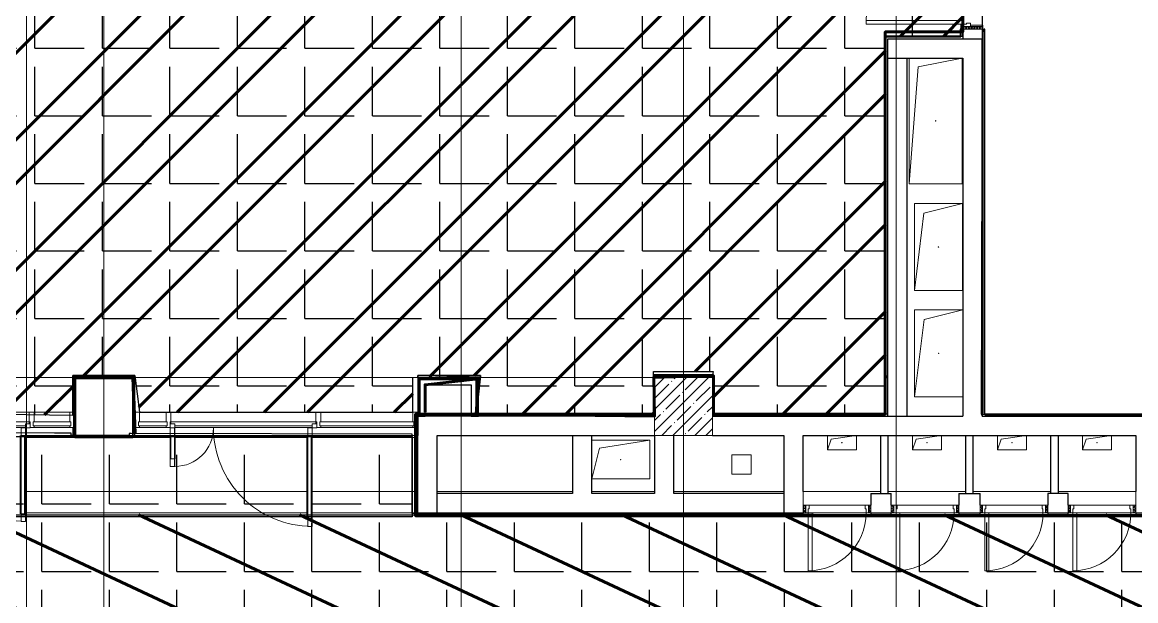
# Model space of a CAD drawing. Header units: millimetres. Extents: x -164500 to 426394, y -23753 to 102118.
# Drawn here: x 47682 to 59205, y 9855 to 15838 of the extents above; entities that cross this region are included whole.
import ezdxf

# ---------------------------------------------------------------- set-up
doc = ezdxf.new("R2010")
doc.units = ezdxf.units.MM
for name, color, linetype, lineweight in [('0) шлифовка', 5, 'Continuous', 60), ('196 1-3 этаж гидро изол', 6, 'Continuous', 60), ('384 ПК-3', 30, 'Continuous', 120), ('A-DETL-GENF', 7, 'Continuous', 9), ('A-DOOR-2', 7, 'Continuous', 5), ('A-DOOR-FRAM-2', 7, 'Continuous', 5), ('A-FLOR', 7, 'Continuous', 9), ('A-GENM', 7, 'Continuous', 9), ('A-GLAZ-CURT-2', 7, 'Continuous', 20), ('A-GLAZ-CWMG', 7, 'Continuous', 9), ('A-GLAZ-CWMG-1', 7, 'Continuous', 20), ('S-COLS-1', 7, 'Continuous', 5), ('Оси', 7, 'Continuous', 9)]:
    doc.layers.add(name, color=color, linetype=linetype, lineweight=lineweight)
doc.layers.add('1.1) плитка  КР1', color=40, linetype='Continuous')
doc.layers.add('A-DOOR-1', color=7, linetype='Continuous', lineweight=5, true_color=0xc0c0c0)
doc.layers.add('A-DOOR-FRAM-1', color=7, linetype='Continuous', lineweight=5, true_color=0xc0c0c0)
pattern_1 = [(135, (1951.41, 164.685), (-14.14214, -14.14214), []), (225, (1951.41, 164.685), (14.14214, -14.14214), [])]
pattern_2 = [(45, (-171.384, 164.685), (-14.1421, 14.1421), []), (135, (-171.384, 164.685), (-14.1421, -14.1421), [])]
pattern_3 = [(0, (38804.7, 11553.94), (0, 698.5), [508, -190.5]), (90, (38804.7, 11553.94), (-698.5, 4e-14), [508, -190.5])]

# ---------------------------------------------------------------- blocks, each defined once
blk = doc.blocks.new('BSC_Колонна _Прямоугольная - 600х600-23205375-Объем проектирования 1 этажа')
at = {"layer": 'S-COLS-1'}
h = blk.add_hatch(dxfattribs=at)
h.set_pattern_fill('FP_54', color=256, style=0, pattern_type=2)
h.set_pattern_definition([(45, (-54460, -12000), (-114.04925, 114.04925), []), (45, (-54345.95, -12000), (-114.04925, 114.04925), [201.613, -40.323, 6.706, -33.617])])
h.paths.add_polyline_path([(-100, -300), (300, -300), (298, 300), (-300, 300), (-300, -300), (-112, -300)])
for p, q in [((300, 300), (-300, 300)), ((-300, 300), (-300, -300)), ((300, -300), (300, 300)), ((-300, -300), (300, -300))]:
    blk.add_line(p, q, dxfattribs=at)
blk = doc.blocks.new('110_Дверь_СКБ_1Ст_Внутренняя1 - Д-12 1100x2100h_дверь в горячий цех-32113407-Объем проектирования 1 этажа')
at = {"layer": 'A-DOOR-2'}
h = blk.add_hatch(dxfattribs=at)
h.set_pattern_fill('FP_75', color=256, style=0, pattern_type=2)
h.set_pattern_definition([(135, (1751.41, 164.685), (-14.14214, -14.14214), []), (225, (1751.41, 164.685), (14.14214, -14.14214), [])])
h.paths.add_polyline_path([(537.5, 100), (537.5, -100), (562.5, -100), (562.5, 100)])
at = {"layer": 'A-DOOR-FRAM-2'}
h = blk.add_hatch(dxfattribs=at)
h.set_pattern_fill('FP_76', color=256, style=0, pattern_type=2)
h.set_pattern_definition([(45, (-371.384, 164.685), (-14.1421, 14.1421), []), (135, (-371.384, 164.685), (-14.1421, -14.1421), [])])
h.paths.add_polyline_path([(-537.5, 7), (-537.5, -100), (-512.5, -99.9), (-512.5, 100), (-537.5, 100)])
at = {"layer": 'A-DOOR-1'}
for p, q in [((-487.5, 1100), (-487.5, 100)), ((-447.5, 1100), (-487.5, 1100)), ((-447.5, 100), (-447.5, 1100)), ((-487.5, 100), (-447.5, 100))]:
    blk.add_line(p, q, dxfattribs=at)
blk.add_arc((-487.5, 100), 1000, 360, 90, dxfattribs=at)
at = {"layer": 'A-DOOR-FRAM-1'}
for p, q in [((-497.5, 108), (-567.5, 108)), ((-567.5, 108), (-567.5, 100)), ((-567.5, 100), (-497.5, 100)), ((-512.5, 100), (-537.5, 100)), ((-537.5, 100), (-537.5, -100)), ((-487.5, 100), (-512.5, 100)), ((-512.5, 100), (-512.5, 20)), ((-512.5, -100), (-512.5, 100)), ((-497.5, 100), (-512.5, 100)), ((-512.5, 100), (-512.5, 99)), ((-512.5, 99), (-497.5, 99)), ((-512.5, 20), (-477.5, 20)), ((-497.5, 20), (-512.5, 20)), ((-512.5, 20), (-512.5, -100)), ((-497.5, 100), (-497.5, 108)), ((-497.5, 99), (-497.5, 100)), ((-497.5, -100), (-497.5, 20)), ((-487.5, 60), (-487.5, 100)), ((-477.5, 60), (-487.5, 60)), ((-477.5, 20), (-477.5, 60)), ((512.5, 60), (502.5, 60)), ((502.5, 60), (502.5, 20)), ((502.5, 20), (537.5, 20)), ((512.5, 100), (512.5, 60)), ((537.5, 100), (512.5, 100)), ((592.5, 108), (522.5, 108)), ((522.5, 108), (522.5, 100)), ((537.5, 100), (522.5, 100)), ((522.5, 100), (522.5, 99)), ((522.5, 100), (592.5, 100)), ((522.5, 99), (537.5, 99)), ((537.5, 20), (522.5, 20)), ((522.5, 20), (522.5, -100)), ((537.5, 20), (537.5, 100)), ((562.5, 100), (537.5, 100)), ((537.5, 100), (537.5, -100)), ((537.5, 99), (537.5, 100)), ((537.5, -100), (537.5, 20)), ((562.5, -100), (562.5, 100)), ((592.5, 100), (592.5, 108)), ((-497.5, -100), (-567.5, -100)), ((-567.5, -100), (-567.5, -108)), ((-567.5, -108), (-497.5, -108)), ((-537.5, -100), (-512.5, -100)), ((-512.5, -100), (-497.5, -100)), ((-497.5, -108), (-497.5, -100)), ((522.5, -100), (537.5, -100)), ((592.5, -100), (522.5, -100)), ((522.5, -100), (522.5, -108)), ((522.5, -108), (592.5, -108)), ((537.5, -100), (562.5, -100)), ((592.5, -108), (592.5, -100))]:
    blk.add_line(p, q, dxfattribs=at)
blk = doc.blocks.new('110_Дверь_СКБ_1Ст - д-18 700x2100h_Технический шкаф ЭОМ и СС-23257539-Объем проектирования 1 этажа')
at = {"layer": 'A-DOOR-2'}
h = blk.add_hatch(dxfattribs=at)
h.set_pattern_fill('FP_121', color=256, style=0, pattern_type=2)
h.set_pattern_definition(pattern_1)
h.paths.add_polyline_path([(337.5, 100), (337.5, 20), (362.5, 20), (362.5, 100)])
at = {"layer": 'A-DOOR-FRAM-2'}
h = blk.add_hatch(dxfattribs=at)
h.set_pattern_fill('FP_122', color=256, style=0, pattern_type=2)
h.set_pattern_definition(pattern_2)
h.paths.add_polyline_path([(-337.5, 100), (-337.5, 20), (-312.5, 20), (-312.5, 100)])
at = {"layer": 'A-DOOR-1'}
for p, q in [((312.5, 700), (272.5, 700)), ((272.5, 700), (272.5, 100)), ((312.5, 100), (312.5, 700)), ((272.5, 100), (312.5, 100))]:
    blk.add_line(p, q, dxfattribs=at)
blk.add_arc((312.5, 100), 600, 90, 180, dxfattribs=at)
at = {"layer": 'A-DOOR-FRAM-1'}
for p, q in [((-312.5, 100), (-337.5, 100)), ((-337.5, 100), (-337.5, 20)), ((-337.5, 20), (-312.5, 20)), ((-287.5, 100), (-312.5, 100)), ((-312.5, 100), (-312.5, 20)), ((-312.5, 20), (-312.5, 100)), ((-312.5, 20), (-277.5, 20)), ((-287.5, 60), (-287.5, 100)), ((-287.5, 100), (272.5, 100)), ((-277.5, 60), (-287.5, 60)), ((-277.5, 20), (-277.5, 60)), ((302.5, 20), (-277.5, 20)), ((312.5, 60), (302.5, 60)), ((302.5, 60), (302.5, 20)), ((302.5, 20), (337.5, 20)), ((312.5, 100), (312.5, 60)), ((337.5, 100), (312.5, 100)), ((337.5, 20), (337.5, 100)), ((362.5, 100), (337.5, 100)), ((337.5, 100), (337.5, 20)), ((337.5, 20), (362.5, 20)), ((362.5, 20), (362.5, 100))]:
    blk.add_line(p, q, dxfattribs=at)
blk = doc.blocks.new('110_Дверь_СКБ_1Ст - д-18 700x2100h_Технический шкаф ЭОМ и СС-V103-Объем проектирования 1 этажа')
at = {"layer": 'A-DOOR-2'}
h = blk.add_hatch(dxfattribs=at)
h.set_pattern_fill('FP_121', color=256, style=0, pattern_type=2)
h.set_pattern_definition(pattern_1)
h.paths.add_polyline_path([(337.5, 100), (337.5, 20), (362.5, 20), (362.5, 100)])
at = {"layer": 'A-DOOR-FRAM-2'}
h = blk.add_hatch(dxfattribs=at)
h.set_pattern_fill('FP_122', color=256, style=0, pattern_type=2)
h.set_pattern_definition(pattern_2)
h.paths.add_polyline_path([(-337.5, 100), (-337.5, 20), (-312.5, 20), (-312.5, 100)])
at = {"layer": 'A-DOOR-1'}
for p, q in [((312.5, 700), (272.5, 700)), ((272.5, 700), (272.5, 100)), ((312.5, 100), (312.5, 700)), ((272.5, 100), (312.5, 100))]:
    blk.add_line(p, q, dxfattribs=at)
blk.add_arc((312.5, 100), 600, 90, 180, dxfattribs=at)
at = {"layer": 'A-DOOR-FRAM-1'}
for p, q in [((-312.5, 100), (-337.5, 100)), ((-337.5, 100), (-337.5, 20)), ((-337.5, 20), (-312.5, 20)), ((-287.5, 100), (-312.5, 100)), ((-312.5, 100), (-312.5, 20)), ((-312.5, 20), (-312.5, 100)), ((-312.5, 20), (-277.5, 20)), ((-287.5, 60), (-287.5, 100)), ((-287.5, 100), (272.5, 100)), ((-277.5, 60), (-287.5, 60)), ((-277.5, 20), (-277.5, 60)), ((302.5, 20), (-277.5, 20)), ((312.5, 60), (302.5, 60)), ((302.5, 60), (302.5, 20)), ((302.5, 20), (337.5, 20)), ((312.5, 100), (312.5, 60)), ((337.5, 100), (312.5, 100)), ((337.5, 20), (337.5, 100)), ((362.5, 100), (337.5, 100)), ((337.5, 100), (337.5, 20)), ((337.5, 20), (362.5, 20)), ((362.5, 20), (362.5, 100))]:
    blk.add_line(p, q, dxfattribs=at)
blk = doc.blocks.new('GM_Отверстие прямоугольное _в плите_ - Отверстие-21620300-Объем проектирования 1 этажа')
at = {"layer": 'A-GENM'}
for p, q in [((-150, -75), (-150, 75)), ((-150, 75), (-150, -75)), ((-150, -75), (-112.5, 37.5)), ((-112.5, 37.5), (150, 75)), ((150, 75), (150, -75)), ((150, -75), (150, 75)), ((150, -75), (-150, -75)), ((-150, -75), (150, -75))]:
    blk.add_line(p, q, dxfattribs=at)
for start, end in [(360, 180), (180, 360)]:
    blk.add_arc((0, 0), 2.5, start, end, dxfattribs=at)
blk = doc.blocks.new('GM_Отверстие прямоугольное _в плите_ - Отверстие-V157-Объем проектирования 1 этажа')
at = {"layer": 'A-GENM'}
for p, q in [((-300, 200), (300, 200)), ((300, 200), (-300, 200)), ((-300, -200), (-220, 120)), ((-220, 120), (300, 200)), ((300, 200), (300, -200)), ((300, -200), (300, 200)), ((300, -200), (-300, -200)), ((-300, -200), (300, -200))]:
    blk.add_line(p, q, dxfattribs=at)
for start, end in [(360, 180), (180, 360)]:
    blk.add_arc((0, 0), 2.5, start, end, dxfattribs=at)
blk = doc.blocks.new('GM_Отверстие прямоугольное _в плите_ - Отверстие-V158-Объем проектирования 1 этажа')
at = {"layer": 'A-GENM'}
for p, q in [((-250, -450), (-250, 450)), ((-250, 450), (250, 450)), ((250, 450), (-250, 450)), ((-250, 450), (-250, -450)), ((-250, -450), (-150, 350)), ((-150, 350), (250, 450)), ((250, -450), (-250, -450)), ((-250, -450), (250, -450))]:
    blk.add_line(p, q, dxfattribs=at)
for start, end in [(360, 180), (180, 360)]:
    blk.add_arc((0, 0), 2.5, start, end, dxfattribs=at)
blk = doc.blocks.new('GM_Отверстие прямоугольное _в плите_ - Отверстие-V159-Объем проектирования 1 этажа')
at = {"layer": 'A-GENM'}
for p, q in [((-250, -450), (-250, 450)), ((-250, 450), (250, 450)), ((250, 450), (-250, 450)), ((-250, 450), (-250, -450)), ((-250, -450), (-150, 350)), ((-150, 350), (250, 450)), ((250, 450), (250, -450)), ((250, -450), (250, 450)), ((250, -450), (-250, -450)), ((-250, -450), (250, -450))]:
    blk.add_line(p, q, dxfattribs=at)
for start, end in [(360, 180), (180, 360)]:
    blk.add_arc((0, 0), 2.5, start, end, dxfattribs=at)
blk = doc.blocks.new('GM_Отверстие прямоугольное _в плите_ - Отверстие-21959792-Объем проектирования 1 этажа')
at = {"layer": 'A-GENM'}
for p, q in [((-275, -650), (-275, 650)), ((-275, 650), (-275, -650)), ((-183, 558), (275, 650)), ((275, 650), (275, -650)), ((275, -650), (275, 650)), ((-275, -650), (-183, 558)), ((275, -650), (-275, -650)), ((-275, -650), (275, -650))]:
    blk.add_line(p, q, dxfattribs=at)
for start, end in [(360, 180), (180, 360)]:
    blk.add_arc((0, 0), 2.5, start, end, dxfattribs=at)
blk = doc.blocks.new('Прямоугольный импост - Импост структурный с накладкой - 160мм Темный-32467808-Объем проектирования 1 этажа')
at = {"layer": 'A-GLAZ-CWMG-1'}
for p, q in [((-50, 40), (-50, 140)), ((-50, 140), (0, 140)), ((0, 140), (0, 40)), ((-40, 40), (-50, 40)), ((-50, -17), (-50, 0)), ((-50, 0), (-40, 0)), ((-40, 0), (-40, 40)), ((-10, 40), (-10, 0)), ((0, 40), (-10, 40)), ((-10, 0), (0, 0)), ((0, 0), (0, -17)), ((0, -17), (-50, -17))]:
    blk.add_line(p, q, dxfattribs=at)
blk = doc.blocks.new('Системная панель - Стекло - 40мм-32784007-Объем проектирования 1 этажа')
at = {"layer": 'A-GLAZ-CURT-2'}
for p, q in [((147.5, 0), (-147.5, 0)), ((-147.5, 0), (-147.5, -40)), ((147.5, -40), (147.5, 0)), ((-147.5, -40), (147.5, -40))]:
    blk.add_line(p, q, dxfattribs=at)
blk = doc.blocks.new('Дверь_Витражная_остекление_ - В-19-32784442-Объем проектирования 1 этажа')
at = {"layer": 'A-DETL-GENF'}
for p, q in [((-710, 1040), (-665, 1040)), ((-710, 1040), (-710, 20)), ((-665, 1040), (-710, 1040)), ((-710, 1040), (-710, 20)), ((-665, 1040), (-665, 20)), ((-665, 20), (-665, 1040)), ((-710, 960), (-665, 960)), ((-700, 960), (-700, 100)), ((-656, 960), (-656, 100)), ((760, 420), (715, 420)), ((715, 420), (715, 20)), ((760, 420), (715, 420)), ((715, 420), (715, 20)), ((760, 420), (760, 20)), ((760, 20), (760, 420)), ((706, 340), (706, 100)), ((760, 340), (715, 340)), ((750, 340), (750, 100)), ((-710, 100), (-665, 100)), ((-665, 20), (-710, 20)), ((-710, 20), (-665, 20)), ((760, 100), (715, 100))]:
    blk.add_line(p, q, dxfattribs=at)
at = {"layer": 'A-DOOR-1'}
for p, q in [((-710, 1040), (-710, 20)), ((710, 420), (710, 20)), ((-710, 20), (-760, 20)), ((-760, 20), (-760, -20)), ((-710, -20), (-710, 20)), ((760, 20), (710, 20)), ((710, 20), (710, -20)), ((760, -20), (760, 20)), ((-760, -20), (-710, -20)), ((710, -20), (760, -20))]:
    blk.add_line(p, q, dxfattribs=at)
for centre, radius, start, end in [((-710, 20), 1020, 360, 90), ((710, 20), 400, 90, 180)]:
    blk.add_arc(centre, radius, start, end, dxfattribs=at)
blk = doc.blocks.new('Прямоугольный импост - Импост структурный с накладкой - 160мм Темный-32784438-Объем проектирования 1 этажа')
at = {"layer": 'A-GLAZ-CWMG'}
for p, q in [((49156, 11940), (50656, 11940)), ((49156, 11820), (49156, 11840)), ((49156, 11840), (50656, 11840)), ((49196, 11800), (50616, 11800)), ((49196, 11783), (50616, 11783)), ((50656, 11840), (50656, 11820))]:
    blk.add_line(p, q, dxfattribs=at)
blk = doc.blocks.new('Системная панель - Стекло - 40мм-32784544-Объем проектирования 1 этажа')
at = {"layer": 'A-GLAZ-CURT-2'}
for p, q in [((486, 0), (-486, 0)), ((-486, 0), (-486, -40)), ((486, -40), (486, 0)), ((-486, -40), (486, -40))]:
    blk.add_line(p, q, dxfattribs=at)
blk = doc.blocks.new('Прямоугольный импост - Импост структурный с накладкой - 160мм Темный-32784005-Объем проектирования 1 этажа')
at = {"layer": 'A-GLAZ-CWMG'}
for p, q in [((48831, 11940), (49106, 11940)), ((48831, 11783), (49106, 11783))]:
    blk.add_line(p, q, dxfattribs=at)
blk = doc.blocks.new('Прямоугольный импост - Импост структурный с накладкой - 160мм Темный-V272-Объем проектирования 1 этажа')
at = {"layer": 'A-GLAZ-CWMG-1'}
for p, q in [((-25, 40), (-25, 140)), ((-25, 140), (25, 140)), ((25, 140), (25, 40)), ((-15, 40), (-25, 40)), ((-25, -17), (-25, 0)), ((-25, 0), (-15, 0)), ((-15, 0), (-15, 40)), ((15, 40), (15, 20)), ((25, 40), (15, 40)), ((15, -17), (-25, -17))]:
    blk.add_line(p, q, dxfattribs=at)
blk = doc.blocks.new('Прямоугольный импост - Импост структурный с накладкой - 160мм Темный-V273-Объем проектирования 1 этажа')
at = {"layer": 'A-GLAZ-CWMG-1'}
for p, q in [((-25, 40), (-25, 140)), ((-25, 140), (25, 140)), ((25, 140), (25, 40)), ((-15, 40), (-25, 40)), ((-15, 20), (-15, 40)), ((15, 40), (15, 0)), ((25, 40), (15, 40)), ((15, 0), (25, 0)), ((25, 0), (25, -17)), ((25, -17), (-15, -17))]:
    blk.add_line(p, q, dxfattribs=at)
blk = doc.blocks.new('Прямоугольный импост - Импост структурный с накладкой - 160мм Темный-32784440-Объем проектирования 1 этажа')
at = {"layer": 'A-GLAZ-CWMG'}
for p, q in [((50706, 11940), (51659, 11940)), ((50706, 11783), (51659, 11783))]:
    blk.add_line(p, q, dxfattribs=at)
blk = doc.blocks.new('Прямоугольный импост - Импост структурный с накладкой - 160мм Темный-V274-Объем проектирования 1 этажа')
at = {"layer": 'A-GLAZ-CWMG-1'}
for p, q in [((0, 140), (-50, 140)), ((-50, 140), (-50, 40)), ((0, 40), (0, 140)), ((-50, 40), (-40, 40)), ((-40, 0), (-50, 0)), ((-50, 0), (-50, -17)), ((-40, 40), (-40, 0)), ((-10, 0), (-10, 40)), ((-10, 40), (0, 40)), ((0, 0), (-10, 0)), ((0, -17), (0, 0)), ((-50, -17), (0, -17))]:
    blk.add_line(p, q, dxfattribs=at)
blk = doc.blocks.new('Дверь_Витражная_остекление_ - В-9-32786634-Объем проектирования 1 этажа')
at = {"layer": 'A-DETL-GENF'}
for p, q in [((-684.5, 989), (-639.5, 989)), ((-684.5, 989), (-684.5, 20)), ((-639.5, 989), (-684.5, 989)), ((-684.5, 989), (-684.5, 20)), ((-639.5, 989), (-639.5, 20)), ((-639.5, 20), (-639.5, 989)), ((-684.5, 909), (-639.5, 909)), ((-674.5, 909), (-674.5, 100)), ((-630.5, 909), (-630.5, 100)), ((734.5, 420), (689.5, 420)), ((689.5, 420), (689.5, 20)), ((734.5, 420), (689.5, 420)), ((689.5, 420), (689.5, 20)), ((734.5, 420), (734.5, 20)), ((734.5, 20), (734.5, 420)), ((680.5, 340), (680.5, 100)), ((734.5, 340), (689.5, 340)), ((724.5, 340), (724.5, 100)), ((-684.5, 100), (-639.5, 100)), ((-639.5, 20), (-684.5, 20)), ((-684.5, 20), (-639.5, 20)), ((734.5, 100), (689.5, 100))]:
    blk.add_line(p, q, dxfattribs=at)
at = {"layer": 'A-DOOR-1'}
for p, q in [((-684.5, 989), (-684.5, 20)), ((684.5, 420), (684.5, 20)), ((-684.5, 20), (-734.5, 20)), ((-734.5, 20), (-734.5, -20)), ((-684.5, -20), (-684.5, 20)), ((734.5, 20), (684.5, 20)), ((684.5, 20), (684.5, -20)), ((734.5, -20), (734.5, 20)), ((-734.5, -20), (-684.5, -20)), ((684.5, -20), (734.5, -20))]:
    blk.add_line(p, q, dxfattribs=at)
for centre, radius, start, end in [((-684.5, 20), 969, 360, 90), ((684.5, 20), 400, 90, 180)]:
    blk.add_arc(centre, radius, start, end, dxfattribs=at)
blk = doc.blocks.new('Прямоугольный импост - Импост структурный с накладкой - 160мм Темный-32786259-Объем проектирования 1 этажа')
at = {"layer": 'A-GLAZ-CWMG'}
for p, q in [((46240, 11940), (47689, 11940)), ((46240, 11820), (46240, 11840)), ((46240, 11840), (47689, 11840)), ((46280, 11800), (47649, 11800)), ((46280, 11783), (47649, 11783)), ((47689, 11840), (47689, 11820))]:
    blk.add_line(p, q, dxfattribs=at)
blk = doc.blocks.new('Системная панель - Стекло - 40мм-32786365-Объем проектирования 1 этажа')
at = {"layer": 'A-GLAZ-CURT-2'}
for p, q in [((196, 0), (-196, 0)), ((-196, 0), (-196, -40)), ((196, -40), (196, 0)), ((-196, -40), (196, -40))]:
    blk.add_line(p, q, dxfattribs=at)
blk = doc.blocks.new('Прямоугольный импост - Импост структурный с накладкой - 160мм Темный-32786261-Объем проектирования 1 этажа')
at = {"layer": 'A-GLAZ-CWMG'}
for p, q in [((47739, 11940), (48110, 11940)), ((47739, 11783), (48110, 11783))]:
    blk.add_line(p, q, dxfattribs=at)
blk = doc.blocks.new('Прямоугольный импост - Импост структурный с накладкой - 160мм Темный-V276-Объем проектирования 1 этажа')
at = {"layer": 'A-GLAZ-CWMG-1'}
for p, q in [((0, 140), (-50, 140)), ((-50, 140), (-50, 40)), ((0, 40), (0, 140)), ((-50, 40), (-40, 40)), ((-40, 0), (-50, 0)), ((-50, 0), (-50, -17)), ((-40, 40), (-40, 0)), ((-10, 0), (-10, 40)), ((-10, 40), (0, 40)), ((0, 0), (-10, 0)), ((0, -17), (0, 0)), ((-50, -17), (0, -17))]:
    blk.add_line(p, q, dxfattribs=at)

msp = doc.modelspace()

# ---------------------------------------------------------------- hatches: boundary and pattern name
at = {"layer": '0) шлифовка', "true_color": 0x2776bb}
h = msp.add_hatch(dxfattribs=at)
h.set_pattern_fill('ANSI31', color=152, scale=222, angle=110)
h.set_pattern_definition([(155, (38804.7, 11553.94), (-297.882, -638.811), [])])
h.paths.add_polyline_path([(75478.362, 7743.315), (42465.702, 7743.315), (42465.702, 10742.938), (75478.362, 10742.938)])
at = {"layer": '1.1) плитка  КР1'}
h = msp.add_hatch(dxfattribs=at)
h.set_pattern_fill('ANGLE', color=256, scale=100)
h.set_pattern_definition([(0, (42224.7, 26743.94), (0, 698.5), [508, -190.5]), (90, (42224.7, 26743.94), (-698.5, 4e-14), [508, -190.5])])
h.paths.add_polyline_path([(54824.702, 12184.438), (54834.702, 11783.938), (56619.963, 11784.938), (56619.963, 15695.731), (57414.702, 15695.731), (57386.702, 18691.938), (57966.702, 18821.523), (57966.702, 20355.938), (51436.702, 20355.938), (51436.702, 26313.938), (50903.702, 26313.938), (50903.702, 26722.938), (48844.702, 26743.938), (48845.702, 26343.438), (47749.702, 26343.438), (47724.702, 26363.938), (47703.702, 26742.938), (42845.702, 26742.938), (42845.702, 26363.938), (42465.702, 26343.938), (42465.702, 26063.938), (42224.702, 26038.938), (42224.702, 24363.938), (42444.702, 24363.938), (42527.875, 23183.938), (42845.702, 23184.938), (42845.702, 21962.938), (42465.702, 21962.938), (42465.702, 20164.938), (42824.702, 20164.938), (42845.702, 19563.938), (42465.702, 19562.938), (42465.702, 17764.938), (42845.702, 17764.938), (42845.702, 16542.938), (42465.702, 16542.938), (42465.702, 14971.895), (45995.724, 14966.395), (46024.702, 11803.938), (48203.702, 11773.938), (48203.702, 12184.938), (48845.702, 12184.938), (48895.702, 11803.938), (51723.702, 11803.938), (51723.702, 12163.938), (52422.44, 12184.938), (52378.571, 11763.938), (54214.702, 11783.938), (54214.702, 12225.418), (54832.702, 12225.418)])
edge = h.paths.add_edge_path(flags=16)
edge.add_arc((48509.596, 16886.524), 491.712, 0, 360)
edge = h.paths.add_edge_path(flags=16)
edge.add_arc((54504.756, 16876.517), 491.712, 0, 360)
edge = h.paths.add_edge_path(flags=16)
edge.add_arc((48534.113, 22870.242), 491.712, 0, 360)
h = msp.add_hatch(dxfattribs=at)
h.set_pattern_fill('ANGLE', color=256, scale=100)
h.set_pattern_definition(pattern_3)
h.paths.add_polyline_path([(51715.287, 10721.225), (45995.702, 10721.225), (45995.702, 11553.938), (51715.287, 11553.938)])
h = msp.add_hatch(dxfattribs=at)
h.set_pattern_fill('ANGLE', color=256, scale=100)
h.set_pattern_definition(pattern_3)
h.paths.add_polyline_path([(75478.362, 7743.315), (42465.702, 7743.315), (42465.702, 10742.938), (75478.362, 10742.938)])
at = {"layer": '196 1-3 этаж гидро изол'}
h = msp.add_hatch(dxfattribs=at)
h.set_pattern_fill('ANSI32', color=256, scale=100)
h.set_pattern_definition([(45, (42224.7, 26743.9), (-673.52, 673.52), []), (45, (42673.7, 26743.9), (-673.52, 673.52), [])])
h.paths.add_polyline_path([(54824.702, 12184.438), (54834.702, 11783.938), (56619.963, 11784.938), (56619.963, 15695.731), (57414.702, 15695.731), (57386.702, 18691.938), (57966.702, 18821.523), (57966.702, 20355.938), (51436.702, 20355.938), (51436.702, 26313.938), (50903.702, 26313.938), (50903.702, 26722.938), (48844.702, 26743.938), (48845.702, 26343.438), (47749.702, 26343.438), (47724.702, 26363.938), (47703.702, 26742.938), (42845.702, 26742.938), (42845.702, 26363.938), (42465.702, 26343.938), (42465.702, 26063.938), (42224.702, 26038.938), (42224.702, 24363.938), (42444.702, 24363.938), (42527.875, 23183.938), (42845.702, 23184.938), (42845.702, 21962.938), (42465.702, 21962.938), (42465.702, 20164.938), (42824.702, 20164.938), (42845.702, 19563.938), (42465.702, 19562.938), (42465.702, 17764.938), (42845.702, 17764.938), (42845.702, 16542.938), (42465.702, 16542.938), (42465.702, 14971.895), (45995.724, 14966.395), (46024.702, 11803.938), (48203.702, 11773.938), (48203.702, 12184.938), (48845.702, 12184.938), (48895.702, 11803.938), (51723.702, 11803.938), (51723.702, 12163.938), (52422.44, 12184.938), (52378.571, 11763.938), (54214.702, 11783.938), (54214.702, 12225.418), (54832.702, 12225.418)])
edge = h.paths.add_edge_path(flags=16)
edge.add_arc((48509.596, 16886.524), 491.712, 0, 360)
edge = h.paths.add_edge_path(flags=16)
edge.add_arc((54504.756, 16876.517), 491.712, 0, 360)
edge = h.paths.add_edge_path(flags=16)
edge.add_arc((48534.113, 22870.242), 491.712, 0, 360)

# ---------------------------------------------------------------- linework, layer by layer
for p, q in [((57386.702, 15695.731), (56611.963, 15695.731)), ((56611.963, 15695.731), (56611.963, 11784.938)), ((56619.963, 15687.731), (57394.702, 15687.731)), ((56619.963, 11784.938), (56619.963, 15687.731)), ((57386.702, 15767.731), (57386.702, 15695.731)), ((57394.702, 15767.731), (57386.702, 15767.731)), ((57406.702, 15767.731), (57394.702, 15767.731)), ((57394.702, 15767.731), (57394.702, 15687.731)), ((57414.702, 15737.731), (57414.702, 15667.731)), ((57614.702, 15737.731), (57614.702, 11763.938)), ((57634.702, 11783.938), (57634.702, 15767.731)), ((57642.702, 15767.731), (57634.702, 15767.731)), ((57642.702, 11784.938), (57642.702, 15767.731)), ((56639.963, 15667.731), (57614.702, 15667.731)), ((56639.963, 11763.938), (56639.963, 15667.731)), ((57614.702, 11763.938), (57614.702, 15667.731)), ((56639.963, 15467.731), (57414.702, 15467.731)), ((56839.963, 11763.938), (56839.963, 15467.731)), ((57414.702, 15467.731), (57414.702, 11763.938)), ((48845.702, 12184.938), (48203.702, 12184.938)), ((48203.702, 12184.938), (48203.702, 11773.938)), ((48824.702, 12163.938), (48224.702, 12163.938)), ((48224.702, 12163.938), (48224.702, 11563.938)), ((48224.702, 12163.938), (48824.702, 12163.938)), ((48224.702, 11773.938), (48224.702, 12163.938)), ((48824.702, 11763.938), (48824.702, 12163.938)), ((48824.702, 12163.938), (48824.702, 11763.938)), ((48845.702, 11763.938), (48845.702, 12184.938)), ((52422.44, 12184.938), (51773.702, 12184.938)), ((51773.702, 12184.938), (51773.702, 11763.938)), ((52422.44, 12183.938), (51774.702, 12183.938)), ((51774.702, 12163.938), (51774.702, 12183.938)), ((51774.702, 12163.938), (51774.702, 11763.938)), ((52422.44, 12163.938), (51774.702, 12163.938)), ((51787.202, 11763.938), (51787.202, 12151.438)), ((52403.571, 12151.438), (51787.202, 12151.438)), ((51794.702, 11763.938), (51794.702, 12163.938)), ((51799.702, 11763.938), (51799.702, 12138.938)), ((52378.571, 12138.938), (51799.702, 12138.938)), ((52378.571, 11763.938), (52378.571, 12138.938)), ((52391.071, 11763.938), (52391.071, 12138.938)), ((52403.571, 11763.938), (52403.571, 12163.938)), ((52404.571, 11783.938), (52404.571, 12163.938)), ((52422.44, 12183.938), (52422.44, 12184.938)), ((52422.44, 12163.938), (52422.44, 12183.938)), ((54832.702, 12192.938), (54216.702, 12192.938)), ((54216.702, 12192.938), (54216.702, 12184.938)), ((54216.702, 12184.938), (54832.702, 12184.938)), ((54224.702, 12184.438), (54216.702, 12184.438)), ((54216.702, 12184.438), (54216.702, 11784.938)), ((54224.702, 12163.938), (54224.702, 12184.438)), ((54824.702, 12184.438), (54824.702, 12163.938)), ((54832.702, 12184.438), (54824.702, 12184.438)), ((54832.702, 12184.938), (54832.702, 12192.938)), ((54832.702, 11784.938), (54832.702, 12184.438)), ((56619.963, 12183.938), (56624.963, 12183.938)), ((56624.963, 12183.938), (56624.963, 12163.938)), ((56624.963, 12163.938), (56639.963, 12163.938)), ((51849.702, 11763.938), (51849.702, 12088.938)), ((51849.702, 12088.938), (52328.571, 12088.938)), ((52328.571, 12088.938), (52328.571, 11763.938)), ((48203.702, 11773.938), (48204.702, 11773.938)), ((48204.702, 11803.938), (48204.702, 11773.938)), ((48204.702, 11773.938), (48224.702, 11773.938)), ((48824.702, 11563.938), (48824.702, 11763.938)), ((48845.702, 11763.938), (48824.702, 11763.938)), ((48824.702, 11763.938), (48824.702, 11563.938)), ((48824.702, 11763.938), (48844.702, 11763.938)), ((48844.702, 11763.938), (48844.702, 11763.938)), ((48845.702, 11563.938), (48845.702, 11763.938)), ((51773.702, 11763.938), (51773.702, 11563.938)), ((51773.702, 11763.938), (51849.702, 11763.938)), ((54224.702, 11763.938), (51774.702, 11763.938)), ((51774.702, 10763.938), (51774.702, 11763.938)), ((52404.571, 11783.938), (51849.702, 11783.938)), ((52328.571, 11763.938), (52403.571, 11763.938)), ((52404.571, 11783.938), (54224.702, 11783.938)), ((54214.702, 11763.938), (54214.702, 11783.938)), ((54216.702, 11784.938), (54224.702, 11784.938)), ((54824.702, 11784.938), (54832.702, 11784.938)), ((54824.702, 11763.938), (57414.702, 11763.938)), ((56611.963, 11784.938), (54832.702, 11784.938)), ((54834.702, 11783.938), (54834.702, 11763.938)), ((56611.963, 11784.938), (56619.963, 11784.938)), ((56639.963, 11784.938), (56619.963, 11784.938)), ((56639.963, 11783.938), (56619.963, 11783.938)), ((57614.702, 11763.938), (60224.702, 11763.938)), ((60204.702, 11784.938), (57642.702, 11784.938)), ((60196.702, 11783.938), (57642.702, 11783.938)), ((57642.702, 11783.938), (57642.702, 11776.938)), ((57642.702, 11776.938), (60204.702, 11776.938)), ((48224.702, 11563.938), (48824.702, 11563.938)), ((48224.702, 11543.938), (48224.702, 11542.938)), ((48224.702, 11542.938), (48824.702, 11542.938)), ((48824.702, 11563.938), (48845.702, 11563.938)), ((48824.702, 11542.938), (48824.702, 11543.938)), ((51754.702, 11553.938), (51753.702, 11553.938)), ((51753.702, 11553.938), (51753.702, 10742.938)), ((51754.702, 11553.938), (51754.702, 11542.938)), ((51774.702, 11553.938), (51754.702, 11553.938)), ((51773.702, 11563.938), (51774.702, 11563.938)), ((51974.702, 11563.938), (54224.702, 11563.938)), ((51974.702, 10763.938), (51974.702, 11563.938)), ((53374.702, 11563.938), (53374.702, 10963.938)), ((53574.702, 10963.938), (53574.702, 11563.938)), ((54224.702, 11563.938), (54224.702, 10963.938)), ((54424.702, 10963.938), (54424.702, 11563.938)), ((54824.702, 11563.938), (55564.702, 11563.938)), ((55564.702, 11563.938), (55564.702, 10763.938)), ((55764.702, 11563.938), (59204.702, 11563.938)), ((55764.702, 10983.938), (55764.702, 11563.938)), ((56563.942, 11563.938), (56563.942, 10963.938)), ((56643.942, 10963.938), (56643.942, 11563.938)), ((57443.942, 11563.938), (57443.942, 10963.938)), ((57523.942, 10963.938), (57523.942, 11563.938)), ((58323.942, 11563.938), (58323.942, 10963.938)), ((58403.942, 10963.938), (58403.942, 11563.938)), ((59204.702, 11563.938), (59204.702, 10983.938)), ((53374.702, 10963.938), (51974.702, 10963.938)), ((54224.702, 10963.938), (53574.702, 10963.938)), ((55564.702, 10963.938), (54424.702, 10963.938)), ((56464.702, 10963.938), (56464.702, 10843.938)), ((56464.702, 10963.938), (56674.702, 10963.938)), ((56674.702, 10843.938), (56674.702, 10963.938)), ((57374.702, 10963.938), (57374.702, 10843.938)), ((57374.702, 10963.938), (57594.702, 10963.938)), ((57594.702, 10843.938), (57594.702, 10963.938)), ((58504.702, 10963.938), (58294.702, 10963.938)), ((58294.702, 10963.938), (58294.702, 10843.938)), ((58504.702, 10843.938), (58504.702, 10963.938)), ((51753.702, 10742.938), (55764.702, 10742.938)), ((51774.702, 10763.938), (55764.702, 10763.938)), ((55764.702, 10743.938), (55764.702, 10763.938)), ((55764.702, 10742.938), (55764.702, 10743.938)), ((56464.702, 10763.938), (56674.702, 10763.938)), ((56464.702, 10763.938), (56464.702, 10743.938)), ((56464.702, 10743.938), (56464.702, 10742.938)), ((56464.702, 10742.938), (56674.702, 10742.938)), ((56674.702, 10743.938), (56674.702, 10763.938)), ((56674.702, 10742.938), (56674.702, 10743.938)), ((57374.702, 10763.938), (57594.702, 10763.938)), ((57374.702, 10763.938), (57374.702, 10743.938)), ((57374.702, 10743.938), (57374.702, 10742.938)), ((57374.702, 10742.938), (57594.702, 10742.938)), ((57594.702, 10743.938), (57594.702, 10763.938)), ((57594.702, 10742.938), (57594.702, 10743.938)), ((58294.702, 10763.938), (58504.702, 10763.938)), ((58294.702, 10763.938), (58294.702, 10743.938)), ((58294.702, 10743.938), (58294.702, 10742.938)), ((58294.702, 10742.938), (58504.702, 10742.938)), ((58504.702, 10743.938), (58504.702, 10763.938)), ((58504.702, 10742.938), (58504.702, 10743.938)), ((59204.702, 10763.938), (61424.702, 10763.938)), ((59204.702, 10763.938), (59204.702, 10743.938)), ((59204.702, 10743.938), (59204.702, 10742.938)), ((59204.702, 10742.938), (61445.702, 10742.938))]:
    msp.add_line(p, q)
at = {"flags": 128}
msp.add_lwpolyline([(66715.553, 23170.927), (66718.895, 24594.923), (60796.912, 24608.825), (60782.405, 18428.842), (57622.413, 18436.26), (57606.801, 11785.278), (60160.794, 11779.283), (60161.749, 12186.282), (60817.747, 12184.742), (60816.808, 11784.743), (66160.794, 11772.198), (66161.733, 12172.197), (66561.732, 12171.258), (66569.229, 15365.25), (65719.232, 15367.245), (65736.382, 22673.225), (66186.38, 22672.168), (66187.554, 23172.167)], close=True, dxfattribs=at)
msp.add_lwpolyline([(71674.702, 7731.244), (71679.323, 7731.233), (71679.372, 7752.233), (72099.371, 7751.247), (75478.362, 7743.315), (75481.669, 9152.311), (75542.693, 9162.168), (75546.305, 10701.164), (61965.343, 10733.044), (61966.446, 11203.042), (61408.448, 11204.352), (61407.344, 10734.354), (51715.371, 10757.105), (51717.298, 11578.102), (48808.806, 11584.93), (48788.306, 11584.978), (48788.257, 11563.978), (48188.259, 11565.386), (48188.308, 11586.386), (48014.799, 11586.794), (45959.314, 11591.619)], dxfattribs=at)
at = {"layer": '1.1) плитка  КР1'}
msp.add_lwpolyline([(46024.702, 11803.938), (48203.702, 11773.938), (48203.702, 12184.938), (48845.702, 12184.938), (48895.702, 11803.938), (51723.702, 11803.938), (51723.702, 12163.938), (52422.44, 12184.938), (52378.571, 11763.938), (54214.702, 11783.938), (54214.702, 12225.418), (54832.702, 12225.418), (54824.702, 12184.438), (54834.702, 11783.938), (56619.963, 11784.938), (56619.963, 15695.731), (57414.702, 15695.731), (57386.702, 18691.938)], dxfattribs=at)
for points in [[(51715.287, 10721.225), (45995.702, 10721.225), (45995.702, 11553.938), (51715.287, 11553.938)], [(75478.362, 7743.315), (42465.702, 7743.315), (42465.702, 10742.938), (75478.362, 10742.938)]]:
    msp.add_lwpolyline(points, close=True, dxfattribs=at)
at = {"layer": '196 1-3 этаж гидро изол'}
msp.add_lwpolyline([(51444.702, 25383.938), (51444.702, 20355.938), (57974.702, 20363.938), (57966.702, 18691.938), (57414.702, 18691.938), (57414.702, 15737.731), (56611.963, 15737.731), (56611.963, 11784.938), (54834.702, 11784.938), (54834.702, 12183.938), (54216.702, 12163.938), (54224.702, 11763.938), (52378.571, 11783.938), (52403.571, 12151.438), (51849.702, 12088.938), (51849.702, 11803.938)], dxfattribs=at)
at = {"layer": '384 ПК-3'}
for points in [[(48224.702, 11563.938), (48224.702, 12163.938), (48824.702, 12163.938), (48845.702, 11584.843)], [(68818.05, 10674.33), (62024.702, 10743.938), (61966.446, 11203.042), (61564.702, 11203.042), (61445.702, 11203.042), (61444.601, 10734.266), (51753.702, 10734.266), (51753.702, 11783.938), (54214.702, 11783.938)]]:
    msp.add_lwpolyline(points, dxfattribs=at)
at = {"layer": 'A-FLOR'}
for p, q in [((57394.702, 15817.731), (57394.702, 15767.731)), ((57634.702, 15767.731), (57622.702, 15767.731)), ((45994.702, 12163.938), (48204.702, 12163.938)), ((48844.702, 12183.938), (48204.702, 12183.938)), ((48204.702, 12183.938), (48204.702, 11803.938)), ((48844.702, 11763.938), (48844.702, 12183.938)), ((48844.702, 12163.938), (51773.702, 12163.938)), ((51773.702, 12183.938), (51773.702, 11803.938)), ((52397.202, 12183.938), (51774.702, 12183.938)), ((52422.44, 12163.938), (54178.987, 12163.938)), ((54179.817, 12163.938), (54216.702, 12163.938)), ((54822.463, 12183.938), (54224.702, 12183.938)), ((54822.463, 12163.938), (54822.463, 12183.938)), ((54216.702, 11784.938), (52403.571, 11784.938)), ((54224.702, 11784.938), (54224.702, 11763.938)), ((56619.963, 11783.938), (54824.702, 11783.938)), ((57642.702, 11783.938), (57634.702, 11783.938)), ((48204.702, 11542.938), (48204.702, 11646.938)), ((48224.702, 11703.938), (48224.702, 11663.938)), ((48224.702, 11646.938), (48224.702, 11563.938)), ((48224.702, 11563.938), (47713.702, 11563.938)), ((47713.702, 11543.938), (49210.702, 11543.938)), ((48204.702, 11542.938), (47713.702, 11542.938)), ((48844.702, 11563.938), (48844.702, 11542.938)), ((49210.702, 11542.938), (48844.702, 11542.938)), ((49210.702, 11563.938), (48845.702, 11563.938)), ((50635.702, 11563.938), (49255.702, 11563.938)), ((49255.702, 11543.938), (50635.702, 11543.938)), ((50635.702, 11542.938), (49255.702, 11542.938)), ((51773.702, 11563.938), (50680.702, 11563.938)), ((50680.702, 11543.938), (51754.702, 11543.938)), ((50680.702, 11542.938), (51754.98, 11542.938)), ((51754.702, 11542.938), (51754.702, 10743.938)), ((51773.702, 11563.938), (51773.702, 11553.938)), ((55224.702, 11363.938), (55024.702, 11363.938)), ((55024.702, 11363.938), (55024.702, 11163.938)), ((55224.702, 11163.938), (55224.702, 11363.938)), ((55024.702, 11163.938), (55224.702, 11163.938)), ((47713.702, 10983.938), (50635.702, 10983.938)), ((50680.702, 10983.938), (51754.702, 10983.938)), ((51974.702, 10983.938), (53374.702, 10983.938)), ((53574.702, 10983.938), (54224.702, 10983.938)), ((54424.702, 10983.938), (55564.702, 10983.938)), ((55564.702, 10983.938), (55564.702, 10964.435)), ((55764.702, 10983.938), (56563.942, 10983.938)), ((55764.702, 10843.938), (55764.702, 10983.938)), ((56643.942, 10983.938), (57443.942, 10983.938)), ((57523.942, 10983.938), (58323.942, 10983.938)), ((58403.942, 10983.938), (59204.702, 10983.938)), ((59204.702, 10983.938), (59204.702, 10843.938)), ((50635.702, 10763.938), (47713.702, 10763.938)), ((51754.702, 10763.938), (50680.702, 10763.938)), ((51754.702, 10743.938), (55814.702, 10743.938)), ((56724.702, 10743.938), (55854.702, 10743.938)), ((57644.702, 10743.938), (56764.702, 10743.938)), ((57684.702, 10743.938), (58554.702, 10743.938)), ((58594.702, 10743.938), (61444.702, 10743.938))]:
    msp.add_line(p, q, dxfattribs=at)
at = {"layer": 'Оси'}
for points in [[(47724.702, -2042.321), (47724.702, 2957.679), (47724.702, 22262.009), (47724.702, 27262.009)], [(49080.021, -2042.321), (49080.021, -1322.84), (48524.702, -759.518), (48524.702, 4240.482), (48524.702, 22262.009), (48524.702, 27262.009)], [(52224.702, -2042.321), (52224.702, 2957.679), (52224.702, 22262.009), (52224.702, 27262.009)], [(54524.702, -2042.321), (54524.702, 2957.679), (54524.702, 22262.009), (54524.702, 27262.009)], [(56724.702, -2042.321), (56724.702, 2957.679), (56724.702, 22262.009), (56724.702, 27262.009)]]:
    msp.add_lwpolyline(points, dxfattribs=at)

# ---------------------------------------------------------------- block references
for name, p, rotation in [('110_Дверь_СКБ_1Ст_Внутренняя1 - Д-12 1100x2100h_дверь в горячий цех-32113407-Объем проектирования 1 этажа', (57514.702, 16305.231), 89.99999999999991), ('Дверь_Витражная_остекление_ - В-9-32786634-Объем проектирования 1 этажа', (47029.202, 11663.938), 180), ('Системная панель - Стекло - 40мм-32786365-Объем проектирования 1 этажа', (47989.202, 11663.938), 180), ('Системная панель - Стекло - 40мм-32784007-Объем проектирования 1 этажа', (49033.202, 11663.938), 180), ('Дверь_Витражная_остекление_ - В-19-32784442-Объем проектирования 1 этажа', (49970.702, 11663.938), 180), ('Системная панель - Стекло - 40мм-32784544-Объем проектирования 1 этажа', (51247.202, 11663.938), 180), ('110_Дверь_СКБ_1Ст - д-18 700x2100h_Технический шкаф ЭОМ и СС-23257539-Объем проектирования 1 этажа', (56127.202, 10863.938), 180), ('110_Дверь_СКБ_1Ст - д-18 700x2100h_Технический шкаф ЭОМ и СС-V103-Объем проектирования 1 этажа', (57037.202, 10863.938), 180), ('110_Дверь_СКБ_1Ст - д-18 700x2100h_Технический шкаф ЭОМ и СС-23257539-Объем проектирования 1 этажа', (57957.202, 10863.938), 180), ('110_Дверь_СКБ_1Ст - д-18 700x2100h_Технический шкаф ЭОМ и СС-23257539-Объем проектирования 1 этажа', (58867.202, 10863.938), 180)]:
    msp.add_blockref(name, p, dxfattribs=dict(rotation=rotation))
for name, p in [('GM_Отверстие прямоугольное _в плите_ - Отверстие-21959792-Объем проектирования 1 этажа', (57134.963, 14817.731)), ('GM_Отверстие прямоугольное _в плите_ - Отверстие-V159-Объем проектирования 1 этажа', (57163.512, 13513.938)), ('GM_Отверстие прямоугольное _в плите_ - Отверстие-V158-Объем проектирования 1 этажа', (57164.702, 12413.938)), ('BSC_Колонна _Прямоугольная - 600х600-23205375-Объем проектирования 1 этажа', (54524.702, 11863.938)), ('Прямоугольный импост - Импост структурный с накладкой - 160мм Темный-32786259-Объем проектирования 1 этажа', (64.702, -136.062)), ('Прямоугольный импост - Импост структурный с накладкой - 160мм Темный-32786261-Объем проектирования 1 этажа', (64.702, -136.062)), ('Прямоугольный импост - Импост структурный с накладкой - 160мм Темный-V276-Объем проектирования 1 этажа', (48224.702, 11663.938)), ('Прямоугольный импост - Импост структурный с накладкой - 160мм Темный-32784005-Объем проектирования 1 этажа', (64.702, -136.062)), ('Прямоугольный импост - Импост структурный с накладкой - 160мм Темный-32784438-Объем проектирования 1 этажа', (64.702, -136.062)), ('Прямоугольный импост - Импост структурный с накладкой - 160мм Темный-32784440-Объем проектирования 1 этажа', (64.702, -136.062)), ('Прямоугольный импост - Импост структурный с накладкой - 160мм Темный-V274-Объем проектирования 1 этажа', (51773.702, 11663.938)), ('GM_Отверстие прямоугольное _в плите_ - Отверстие-21620300-Объем проектирования 1 этажа', (56163.942, 11488.938)), ('GM_Отверстие прямоугольное _в плите_ - Отверстие-21620300-Объем проектирования 1 этажа', (57043.942, 11488.938)), ('GM_Отверстие прямоугольное _в плите_ - Отверстие-21620300-Объем проектирования 1 этажа', (57923.942, 11488.938)), ('GM_Отверстие прямоугольное _в плите_ - Отверстие-21620300-Объем проектирования 1 этажа', (58803.942, 11488.938)), ('GM_Отверстие прямоугольное _в плите_ - Отверстие-V157-Объем проектирования 1 этажа', (53874.702, 11313.938))]:
    msp.add_blockref(name, p)
at = {"extrusion": (0, 0, -1)}
for name, p in [('Прямоугольный импост - Импост структурный с накладкой - 160мм Темный-V272-Объем проектирования 1 этажа', (-47778.702, 11663.938)), ('Прямоугольный импост - Импост структурный с накладкой - 160мм Темный-32467808-Объем проектирования 1 этажа', (-48845.702, 11663.938)), ('Прямоугольный импост - Импост структурный с накладкой - 160мм Темный-V273-Объем проектирования 1 этажа', (-49195.702, 11663.938)), ('Прямоугольный импост - Импост структурный с накладкой - 160мм Темный-V272-Объем проектирования 1 этажа', (-50745.702, 11663.938))]:
    msp.add_blockref(name, p, dxfattribs=at)

doc.saveas('drawing.dxf')
